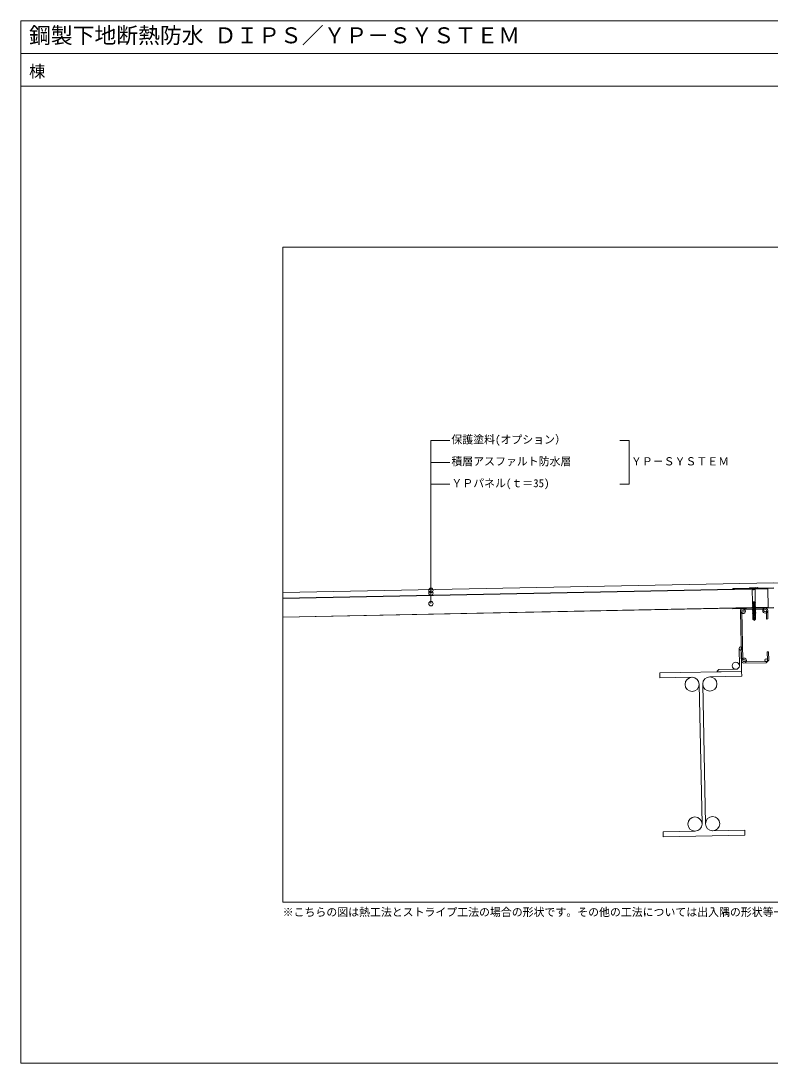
# Model space of a CAD drawing. Units: millimetres, scale not verified. Extents: x -1380 to 1380, y -955 to 955.
# Drawn here: x -1380 to -7, y -955 to 955 of the extents above; entities that cross this region are included whole.
import ezdxf
from ezdxf.enums import TextEntityAlignment as Align

# ---------------------------------------------------------------- set-up
doc = ezdxf.new("R2010")
doc.units = ezdxf.units.MM
doc.header["$LTSCALE"] = 3
doc.linetypes.add('USER1', pattern=[0.375, 0.25, -0.125])
for name, color, linetype, lineweight in [('0-0_0', 7, 'Continuous', 18), ('0-3_BOUSUI', 1, 'Continuous', 18), ('0-4_MOJI', 7, 'Continuous', 18), ('0-5_KANAMONO_SCREW', 4, 'Continuous', 18), ('0-6_dannnetu', 6, 'Continuous', 18), ('0-7_KANAMONO', 5, 'Continuous', 18), ('0-8_TEKKOTU', 7, 'Continuous', 18), ('0-9_WAKU', 7, 'Continuous', 18)]:
    doc.layers.add(name, color=color, linetype=linetype, lineweight=lineweight)
doc.styles.add('ＭＳ ゴシック', font='')
doc.styles.get('ＭＳ ゴシック').set_extended_font_data('MS Gothic')

# ---------------------------------------------------------------- blocks, each defined once
blk = doc.blocks.new('yp')
at = {"layer": '0-5_KANAMONO_SCREW'}
for p, q in [((-7.5, 0.7), (-7.5, 0)), ((7.5, 0), (-7.5, 0)), ((-7.5, 0), (-3.959, -0.624)), ((7.2, 1), (-7.2, 1)), ((7.5, 0), (3.959, -0.624)), ((7.5, 0.7), (7.5, 0)), ((3.5, -0.705), (-3.5, -0.705)), ((-3.267, -1.109), (-2.594, -2.275)), ((-2.46, -2.507), (2.46, -2.507)), ((-2.46, -2.775), (-2.46, -25)), ((2.46, -2.775), (2.46, -25)), ((3.267, -1.109), (2.594, -2.275)), ((-2.96, -27.746), (-2.25, -27.336)), ((-2.96, -27.746), (-1.922, -27.587)), ((-2.96, -27.846), (-1.907, -27.685)), ((-2.96, -27.746), (-2.96, -27.846)), ((-2.96, -27.846), (-2.25, -28.255)), ((-2.96, -29.556), (-2.25, -29.146)), ((-2.96, -29.556), (-1.638, -29.354)), ((-2.96, -29.656), (-1.623, -29.451)), ((-2.96, -29.556), (-2.96, -29.656)), ((-2.96, -29.656), (-2.25, -30.065)), ((-2.96, -31.366), (-2.25, -30.956)), ((-2.96, -31.366), (-1.354, -31.12)), ((-2.96, -31.466), (-1.339, -31.218)), ((-2.96, -31.366), (-2.96, -31.466)), ((-2.96, -31.466), (-2.25, -31.875)), ((-2.96, -33.176), (-2.25, -32.766)), ((-2.96, -33.176), (-1.071, -32.887)), ((-2.96, -33.276), (-1.055, -32.984)), ((-2.96, -33.176), (-2.96, -33.276)), ((-2.96, -33.276), (-2.25, -33.685)), ((-2.96, -34.986), (-2.25, -34.576)), ((-2.96, -34.986), (-0.787, -34.653)), ((-2.96, -35.086), (-0.771, -34.751)), ((-2.96, -34.986), (-2.96, -35.086)), ((-2.96, -35.086), (-2.25, -35.495)), ((-2.96, -36.796), (-2.25, -36.386)), ((-2.96, -36.796), (-0.503, -36.42)), ((-2.96, -36.896), (-0.487, -36.518)), ((-2.96, -36.796), (-2.96, -36.896)), ((-2.96, -36.896), (-2.25, -37.305)), ((-2.96, -38.606), (-0.219, -38.187)), ((-2.96, -38.606), (-2.25, -38.196)), ((-2.673, -25.77), (-2.775, -26.142)), ((-2.775, -26.142), (-2.169, -26.053)), ((-2.775, -26.142), (-2.277, -26.43)), ((-2.673, -25.77), (-2.336, -25.575)), ((-2.673, -25.77), (-2.229, -25.675)), ((2.46, -25), (-2.46, -25)), ((-2.377, -25), (-2.336, -25.575)), ((-2.336, -25.575), (0.428, -25)), ((2.343, -25.487), (-2.277, -26.43)), ((-2.277, -26.43), (-2.25, -26.81)), ((-2.25, -27.336), (2.275, -26.445)), ((-2.25, -26.81), (-2.25, -27.336)), ((2.25, -27.35), (-2.25, -28.255)), ((-2.25, -29.146), (2.25, -28.241)), ((-2.25, -28.255), (-2.25, -29.146)), ((2.25, -29.16), (-2.25, -30.065)), ((-2.25, -30.956), (2.25, -30.051)), ((-2.25, -30.065), (-2.25, -30.956)), ((2.25, -30.97), (-2.25, -31.875)), ((-2.25, -32.766), (2.25, -31.861)), ((-2.25, -31.875), (-2.25, -32.766)), ((2.25, -32.78), (-2.25, -33.685)), ((-2.25, -34.576), (2.25, -33.671)), ((-2.25, -33.685), (-2.25, -34.576)), ((2.25, -34.59), (-2.25, -35.495)), ((-2.25, -36.386), (2.25, -35.481)), ((-2.25, -35.495), (-2.25, -36.386)), ((2.25, -36.4), (-2.25, -37.305)), ((-2.25, -38.196), (2.25, -37.291)), ((-2.25, -37.305), (-2.25, -38.196)), ((-2.169, -26.053), (-2.229, -25.675)), ((-1.907, -27.685), (-1.922, -27.587)), ((-1.721, -26.317), (-1.856, -25.476)), ((-1.623, -29.451), (-1.638, -29.354)), ((-1.436, -28.092), (-1.579, -27.204)), ((-1.446, -25.508), (0.935, -25)), ((-1.377, -25.937), (-1.446, -25.508)), ((-1.377, -25.937), (2.56, -25.362)), ((-1.339, -31.218), (-1.354, -31.12)), ((-1.154, -29.845), (-1.297, -28.954)), ((-1.131, -27.466), (2.96, -26.841)), ((-1.116, -27.564), (-1.131, -27.466)), ((-1.116, -27.564), (2.96, -26.941)), ((-1.055, -32.984), (-1.071, -32.887)), ((-0.872, -31.598), (-1.016, -30.707)), ((-0.847, -29.233), (2.96, -28.651)), ((-0.832, -29.33), (-0.847, -29.233)), ((-0.832, -29.33), (2.96, -28.751)), ((-0.771, -34.751), (-0.787, -34.653)), ((-0.591, -33.352), (-0.734, -32.461)), ((-0.564, -30.999), (2.96, -30.461)), ((-0.548, -31.097), (-0.564, -30.999)), ((-0.548, -31.097), (2.96, -30.561)), ((-0.487, -36.518), (-0.503, -36.42)), ((-0.309, -35.105), (-0.452, -34.214)), ((-0.28, -32.766), (2.96, -32.271)), ((-0.264, -32.863), (-0.28, -32.766)), ((-0.264, -32.863), (2.96, -32.371)), ((-0.203, -38.284), (-0.219, -38.187)), ((-0.027, -36.858), (-0.17, -35.967)), ((0.004, -34.532), (2.96, -34.081)), ((0.02, -34.63), (0.004, -34.532)), ((0.02, -34.63), (2.96, -34.181)), ((0.255, -38.612), (0.111, -37.721)), ((0.288, -36.299), (2.96, -35.891)), ((0.304, -36.397), (0.288, -36.299)), ((0.304, -36.397), (2.96, -35.991)), ((0.572, -38.066), (2.96, -37.701)), ((0.588, -38.163), (0.572, -38.066)), ((0.588, -38.163), (2.96, -37.801)), ((2.96, -26.941), (2.25, -27.35)), ((2.25, -27.35), (2.25, -28.241)), ((2.96, -28.651), (2.25, -28.241)), ((2.96, -28.751), (2.25, -29.16)), ((2.25, -29.16), (2.25, -30.051)), ((2.96, -30.461), (2.25, -30.051)), ((2.96, -30.561), (2.25, -30.97)), ((2.25, -30.97), (2.25, -31.861)), ((2.96, -32.271), (2.25, -31.861)), ((2.96, -32.371), (2.25, -32.78)), ((2.25, -32.78), (2.25, -33.671)), ((2.96, -34.081), (2.25, -33.671)), ((2.96, -34.181), (2.25, -34.59)), ((2.25, -34.59), (2.25, -35.481)), ((2.96, -35.891), (2.25, -35.481)), ((2.96, -35.991), (2.25, -36.4)), ((2.25, -36.4), (2.25, -37.291)), ((2.96, -37.701), (2.25, -37.291)), ((2.96, -37.801), (2.25, -38.21)), ((2.343, -25.487), (2.275, -26.445)), ((2.96, -26.841), (2.275, -26.445)), ((2.56, -25.362), (2.343, -25.487)), ((2.46, -25), (2.56, -25.362)), ((2.96, -26.841), (2.96, -26.941)), ((2.96, -28.651), (2.96, -28.751)), ((2.96, -30.461), (2.96, -30.561)), ((2.96, -32.271), (2.96, -32.371)), ((2.96, -34.081), (2.96, -34.181)), ((2.96, -35.891), (2.96, -35.991)), ((2.96, -37.701), (2.96, -37.801)), ((-2.96, -38.706), (-0.203, -38.284)), ((-2.96, -38.606), (-2.96, -38.706)), ((-2.96, -38.706), (-2.25, -39.115)), ((-2.96, -40.416), (0.065, -39.953)), ((-2.96, -40.416), (-2.25, -40.006)), ((-2.96, -40.516), (0.081, -40.051)), ((-2.96, -40.416), (-2.96, -40.516)), ((-2.96, -40.516), (-2.25, -40.925)), ((-2.96, -42.226), (0.349, -41.72)), ((-2.96, -42.226), (-2.25, -41.816)), ((-2.96, -42.326), (0.365, -41.817)), ((-2.96, -42.226), (-2.96, -42.326)), ((-2.96, -42.326), (-2.25, -42.735)), ((-2.96, -44.036), (0.633, -43.486)), ((-2.96, -44.136), (0.649, -43.584)), ((-2.96, -44.036), (-2.25, -43.626)), ((-2.96, -44.036), (-2.96, -44.136)), ((-2.96, -44.136), (-2.25, -44.545)), ((-2.886, -45.803), (0.913, -45.243)), ((-2.886, -45.803), (-2.266, -45.445)), ((-2.886, -45.803), (-2.868, -45.999)), ((-2.868, -45.999), (0.874, -45.383)), ((-2.868, -45.999), (-2.296, -46.329)), ((-2.728, -47.522), (0.424, -47.032)), ((-2.728, -47.522), (-2.33, -47.292)), ((-2.728, -47.522), (-2.692, -47.91)), ((-2.692, -47.91), (0.329, -47.383)), ((-2.692, -47.91), (-2.358, -48.103)), ((-2.57, -49.24), (-0.066, -48.828)), ((-2.57, -49.24), (-2.395, -49.139)), ((-2.57, -49.24), (-2.516, -49.822)), ((-2.516, -49.822), (-0.22, -49.393)), ((-2.516, -49.822), (-2.42, -49.877)), ((-2.5, -57.026), (-2.5, -50)), ((-0.179, -50), (-2.5, -50)), ((-2.068, -56.543), (-2.5, -57.026)), ((-2.5, -57.026), (-0.2, -58.956)), ((-2.42, -49.877), (-2.425, -50)), ((-0.024, -49.435), (-2.42, -49.877)), ((-2.358, -48.103), (-2.395, -49.139)), ((-2.395, -49.139), (0.194, -48.637)), ((0.486, -47.564), (-2.358, -48.103)), ((-2.296, -46.329), (-2.33, -47.292)), ((-2.33, -47.292), (0.727, -46.682)), ((0.998, -45.688), (-2.296, -46.329)), ((-2.266, -45.445), (2.25, -44.531)), ((-2.25, -45), (-2.266, -45.445)), ((2.25, -38.21), (-2.25, -39.115)), ((-2.25, -40.006), (2.25, -39.101)), ((-2.25, -39.115), (-2.25, -40.006)), ((2.25, -40.02), (-2.25, -40.925)), ((-2.25, -41.816), (2.25, -40.911)), ((-2.25, -40.925), (-2.25, -41.816)), ((2.25, -41.83), (-2.25, -42.735)), ((-2.25, -43.626), (2.25, -42.721)), ((-2.25, -42.735), (-2.25, -43.626)), ((2.25, -43.64), (-2.25, -44.545)), ((-2.25, -44.545), (-2.25, -45)), ((-1.7, -55.578), (-1.7, -50)), ((-1.276, -56.486), (-0.979, -56.735)), ((-0.22, -49.393), (-0.066, -48.828)), ((-0.22, -49.393), (-0.024, -49.435)), ((-0.179, -50), (1.26, -44.731)), ((0.194, -48.637), (-0.066, -48.828)), ((-0.01, -56.564), (0.4, -55.854)), ((0.081, -40.051), (0.065, -39.953)), ((0.094, -49), (1.886, -49)), ((1.65, -55.751), (0.155, -58.341)), ((2, -56.793), (0.155, -58.341)), ((0.329, -47.383), (0.424, -47.032)), ((0.329, -47.383), (0.486, -47.564)), ((0.365, -41.817), (0.349, -41.72)), ((0.536, -40.365), (0.393, -39.474)), ((0.4, -55.854), (0.4, -47.88)), ((0.727, -46.682), (0.424, -47.032)), ((0.649, -43.584), (0.633, -43.486)), ((0.818, -42.118), (0.675, -41.227)), ((0.856, -39.832), (2.96, -39.511)), ((0.872, -39.93), (0.856, -39.832)), ((0.872, -39.93), (2.96, -39.611)), ((0.874, -45.383), (0.913, -45.243)), ((0.874, -45.383), (0.998, -45.688)), ((1.26, -44.731), (0.913, -45.243)), ((1.1, -43.872), (0.957, -42.981)), ((1.14, -41.599), (2.96, -41.321)), ((1.155, -41.696), (1.14, -41.599)), ((1.155, -41.696), (2.96, -41.421)), ((1.424, -43.365), (2.96, -43.131)), ((1.439, -43.463), (1.424, -43.365)), ((1.439, -43.463), (2.96, -43.231)), ((1.65, -55.751), (1.65, -49)), ((1.662, -45.132), (2.96, -44.941)), ((1.696, -45.029), (1.662, -45.132)), ((1.669, -45.253), (1.662, -45.132)), ((1.669, -45.253), (2.96, -45.041)), ((1.669, -45.253), (1.884, -45.516)), ((1.937, -46.44), (1.759, -46.825)), ((1.759, -46.825), (2.807, -46.662)), ((1.776, -47.13), (1.759, -46.825)), ((1.776, -47.13), (2.78, -46.954)), ((1.776, -47.13), (1.985, -47.281)), ((2.042, -48.278), (1.855, -48.512)), ((1.855, -48.512), (2.649, -48.381)), ((1.883, -49.001), (1.855, -48.512)), ((1.883, -49.001), (2.604, -48.866)), ((1.883, -49.001), (2.086, -49.046)), ((2.265, -45.442), (1.884, -45.516)), ((1.937, -46.44), (1.884, -45.516)), ((1.937, -46.44), (2.298, -46.368)), ((2.327, -47.216), (1.985, -47.281)), ((2.042, -48.278), (1.985, -47.281)), ((2, -56.793), (2, -49.027)), ((2.042, -48.278), (2.362, -48.215)), ((2.389, -48.99), (2.086, -49.046)), ((2.14, -50), (2.086, -49.046)), ((2.5, -50), (2.14, -50)), ((2.25, -38.21), (2.25, -39.101)), ((2.96, -39.511), (2.25, -39.101)), ((2.96, -39.611), (2.25, -40.02)), ((2.25, -40.02), (2.25, -40.911)), ((2.96, -41.321), (2.25, -40.911)), ((2.96, -41.421), (2.25, -41.83)), ((2.25, -41.83), (2.25, -42.721)), ((2.96, -43.131), (2.25, -42.721)), ((2.96, -43.231), (2.25, -43.64)), ((2.25, -43.64), (2.25, -44.531)), ((2.96, -44.941), (2.25, -44.531)), ((2.96, -45.041), (2.265, -45.442)), ((2.265, -45.442), (2.298, -46.368)), ((2.807, -46.662), (2.298, -46.368)), ((2.78, -46.954), (2.327, -47.216)), ((2.327, -47.216), (2.362, -48.215)), ((2.649, -48.381), (2.362, -48.215)), ((2.604, -48.866), (2.389, -48.99)), ((2.389, -48.99), (2.425, -50)), ((2.5, -50), (2.5, -57.026)), ((2.649, -48.381), (2.604, -48.866)), ((2.807, -46.662), (2.78, -46.954)), ((2.96, -39.511), (2.96, -39.611)), ((2.96, -41.321), (2.96, -41.421)), ((2.96, -43.131), (2.96, -43.231)), ((2.96, -44.941), (2.96, -45.041)), ((-0.227, -57.975), (0, -59)), ((0.155, -58.341), (0, -59)), ((0.155, -58.341), (0.2, -58.956))]:
    blk.add_line(p, q, dxfattribs=at)
at = {"layer": '0-5_KANAMONO_SCREW', "linetype": 'USER1'}
for p, q in [((-3.3, 1), (-1.905, -1.798)), ((3.3, 1), (1.905, -1.798)), ((0, -2.811), (-1.905, -1.798)), ((0, -2.811), (1.905, -1.798))]:
    blk.add_line(p, q, dxfattribs=at)
at = {"layer": '0-5_KANAMONO_SCREW'}
for points in [[(-1.446, -25.508), (-1.856, -25.476), (-2.229, -25.675)], [(-2.169, -26.053), (-1.721, -26.317), (-1.377, -25.937)], [(-1.131, -27.466), (-1.579, -27.204), (-1.922, -27.587)], [(-1.907, -27.685), (-1.436, -28.092), (-1.116, -27.564)], [(-0.847, -29.233), (-1.297, -28.954), (-1.638, -29.354)], [(-1.623, -29.451), (-1.154, -29.845), (-0.832, -29.33)], [(-0.564, -30.999), (-1.016, -30.707), (-1.354, -31.12)], [(-1.339, -31.218), (-0.872, -31.598), (-0.548, -31.097)], [(-0.28, -32.766), (-0.734, -32.461), (-1.071, -32.887)], [(-1.055, -32.984), (-0.591, -33.352), (-0.264, -32.863)], [(0.004, -34.532), (-0.452, -34.214), (-0.787, -34.653)], [(-0.771, -34.751), (-0.309, -35.105), (0.02, -34.63)], [(0.288, -36.299), (-0.17, -35.967), (-0.503, -36.42)], [(-0.487, -36.518), (-0.027, -36.858), (0.304, -36.397)], [(0.572, -38.066), (0.111, -37.721), (-0.219, -38.187)], [(-0.203, -38.284), (0.255, -38.612), (0.588, -38.163)], [(0.856, -39.832), (0.393, -39.474), (0.065, -39.953)], [(0.081, -40.051), (0.536, -40.365), (0.872, -39.93)], [(2, -56.793), (2.5, -57.026), (0.2, -58.956)], [(1.14, -41.599), (0.675, -41.227), (0.349, -41.72)], [(0.365, -41.817), (0.818, -42.118), (1.155, -41.696)], [(1.424, -43.365), (0.957, -42.981), (0.633, -43.486)], [(0.649, -43.584), (1.1, -43.872), (1.439, -43.463)], [(-0.2, -58.956), (0, -59), (0.2, -58.956)]]:
    blk.add_lwpolyline(points, dxfattribs=at)
for centre, radius, start, end in [((-7.2, 0.7), 0.3, 90, 180), ((7.2, 0.7), 0.3, 0, 90), ((-4.133, -1.609), 1, 30, 80), ((-3.46, -2.775), 1, 0, 30), ((3.46, -2.775), 1, 150, 180), ((4.133, -1.609), 1, 100, 150), ((-3.149, -55.578), 1.449, 318.21456, 0), ((-1.643, -56.923), 0.571, 50, 138.21456), ((-0.514, -55.578), 1.186, 180, 230), ((-0.567, -56.243), 0.642, 230, 330), ((-2.429, -58.463), 2.255, 12.5, 50), ((1.694, -57.548), 1.968, 150, 192.5), ((1.45, -46.05), 1.05, 76.45414, 105.11499)]:
    blk.add_arc(centre, radius, start, end, dxfattribs=at)

msp = doc.modelspace()

# ---------------------------------------------------------------- linework, layer by layer
at = {"layer": '0-0_0'}
msp.add_line((-1380.265, 895.226), (1379.735, 895.226), dxfattribs=at)
msp.add_lwpolyline([(-900.265, -659.774), (899.735, -659.774), (899.735, 540.226), (-900.265, 540.226)], close=True, dxfattribs=at)
at = {"layer": '0-3_BOUSUI'}
msp.add_lwpolyline([(899.735, -92.605), (-0.265, -74.605), (-900.265, -92.605)], dxfattribs=at)
at = {"layer": '0-4_MOJI'}
for p, q in [((-628.631, -112.76), (-628.631, 186.195)), ((-628.631, 186.195), (-594.055, 186.195)), ((-628.631, 146.195), (-594.055, 146.195)), ((-628.631, 106.195), (-594.055, 106.195)), ((-282.256, 106.195), (-264.968, 106.195))]:
    msp.add_line(p, q, dxfattribs=at)
msp.add_lwpolyline([(-282.256, 186.195), (-264.968, 186.195), (-264.968, 106.195)], dxfattribs=at)
for centre in [(-628.631, -88.346), (-628.631, -93.473), (-628.631, -112.76)]:
    msp.add_circle(centre, 4, dxfattribs=at)
at = {"layer": '0-6_dannnetu'}
for p, q in [((-10.963, -84.821), (-900.265, -102.607)), ((-10.953, -85.321), (-900.265, -103.108)), ((-10.263, -119.814), (-10.963, -84.821)), ((-10.27, -119.464), (-900.265, -137.264)), ((-10.263, -119.814), (-900.265, -137.614))]:
    msp.add_line(p, q, dxfattribs=at)
at = {"layer": '0-7_KANAMONO'}
for p, q in [((-61.181, -126.434), (-59.366, -217.216)), ((-57.066, -217.17), (-58.882, -126.388)), ((-15.882, -120.927), (-56.674, -121.743)), ((-56.628, -124.042), (-15.836, -123.227)), ((-63.183, -226.394), (-63.813, -194.9)), ((-13.929, -218.607), (-54.721, -219.423)), ((-101.045, -233.652), (-69.552, -233.023))]:
    msp.add_line(p, q, dxfattribs=at)
for points in [[(-0.265, -84.607), (-75.23, -86.107), (-75.25, -85.107), (-0.265, -83.607)], [(-0.265, -120.615), (-75.23, -122.114), (-75.25, -121.114), (-0.265, -119.614)], [(-13.491, -125.48), (-13.183, -140.877), (-10.883, -140.831), (-11.191, -125.434)], [(-60.873, -191.841), (-59.874, -191.821), (-58.974, -236.812), (-103.965, -237.712), (-103.985, -236.712), (-101.045, -233.652)], [(-9.376, -216.216), (-9.684, -200.819), (-11.983, -200.865), (-11.675, -216.262)], [(-54.675, -221.723), (-13.883, -220.907), (-9.376, -216.216)]]:
    msp.add_lwpolyline(points, dxfattribs=at)
for centre, radius in [((-56.582, -126.342), 4.6), ((-56.582, -126.342), 2.3), ((-15.79, -125.526), 4.6), ((-15.79, -125.526), 2.3), ((-60.813, -194.84), 3), ((-69.682, -226.524), 6.5), ((-54.767, -217.124), 4.6), ((-54.767, -217.124), 2.3), ((-13.975, -216.308), 2.3)]:
    msp.add_circle(centre, radius, dxfattribs=at)
at = {"layer": '0-8_TEKKOTU'}
for p, q in [((-136.768, -260.372), (-131.649, -516.321)), ((-125.151, -516.191), (-130.27, -260.242)), ((-144.387, -529.578), (-203.125, -530.753))]:
    msp.add_line(p, q, dxfattribs=at)
for points in [[(-117.532, -246.985), (-58.794, -245.81), (-58.974, -236.812), (-208.944, -239.811), (-208.764, -248.809), (-150.026, -247.635)], [(-203.125, -530.753), (-202.945, -539.751), (-52.975, -536.752), (-53.155, -527.754), (-111.893, -528.928)]]:
    msp.add_lwpolyline(points, dxfattribs=at)
for centre in [(-149.766, -260.632), (-117.272, -259.982), (-144.647, -516.581), (-112.153, -515.931)]:
    msp.add_circle(centre, 13, dxfattribs=at)
at = {"layer": '0-9_WAKU'}
for points in [[(1379.735, 835.226), (-1380.265, 835.226), (-1380.265, 955.226), (1379.735, 955.226)], [(-1380.265, -954.774), (1379.735, -954.774), (1379.735, 955.226), (-1380.265, 955.226)]]:
    msp.add_lwpolyline(points, close=True, dxfattribs=at)

# ---------------------------------------------------------------- block references
at = {"layer": '0-5_KANAMONO_SCREW', "xscale": -1, "rotation": 1.14576}
msp.add_blockref('yp', (-37.018, -84.342), dxfattribs=at)

# ---------------------------------------------------------------- texts
at = {"layer": '0-4_MOJI', "style": 'ＭＳ ゴシック'}
for s, p in [('保護塗料(オプション）', (-591.055, 176.195)), ('積層アスファルト防水層', (-591.055, 136.195)), ('ＹＰ－ＳＹＳＴＥＭ', (-261.968, 136.195)), ('ＹＰパネル(ｔ＝35)', (-591.055, 96.195)), ('※こちらの図は熱工法とストライプ工法の場合の形状です。その他の工法については出入隅の形状等一部が異なります。', (-900.265, -689.774))]:
    msp.add_text(s, height=14.66, dxfattribs=at).set_placement(p, align=Align.BOTTOM_LEFT)
at = {"layer": '0-9_WAKU', "style": 'ＭＳ ゴシック'}
for s, height, p in [('鋼製下地断熱防水 ＤＩＰＳ／ＹＰ－ＳＹＳＴＥＭ', 29.33, (-1365.265, 905.226)), ('棟', 21.99, (-1365.265, 845.226))]:
    msp.add_text(s, height=height, dxfattribs=at).set_placement(p, align=Align.BOTTOM_LEFT)

doc.saveas('drawing.dxf')
